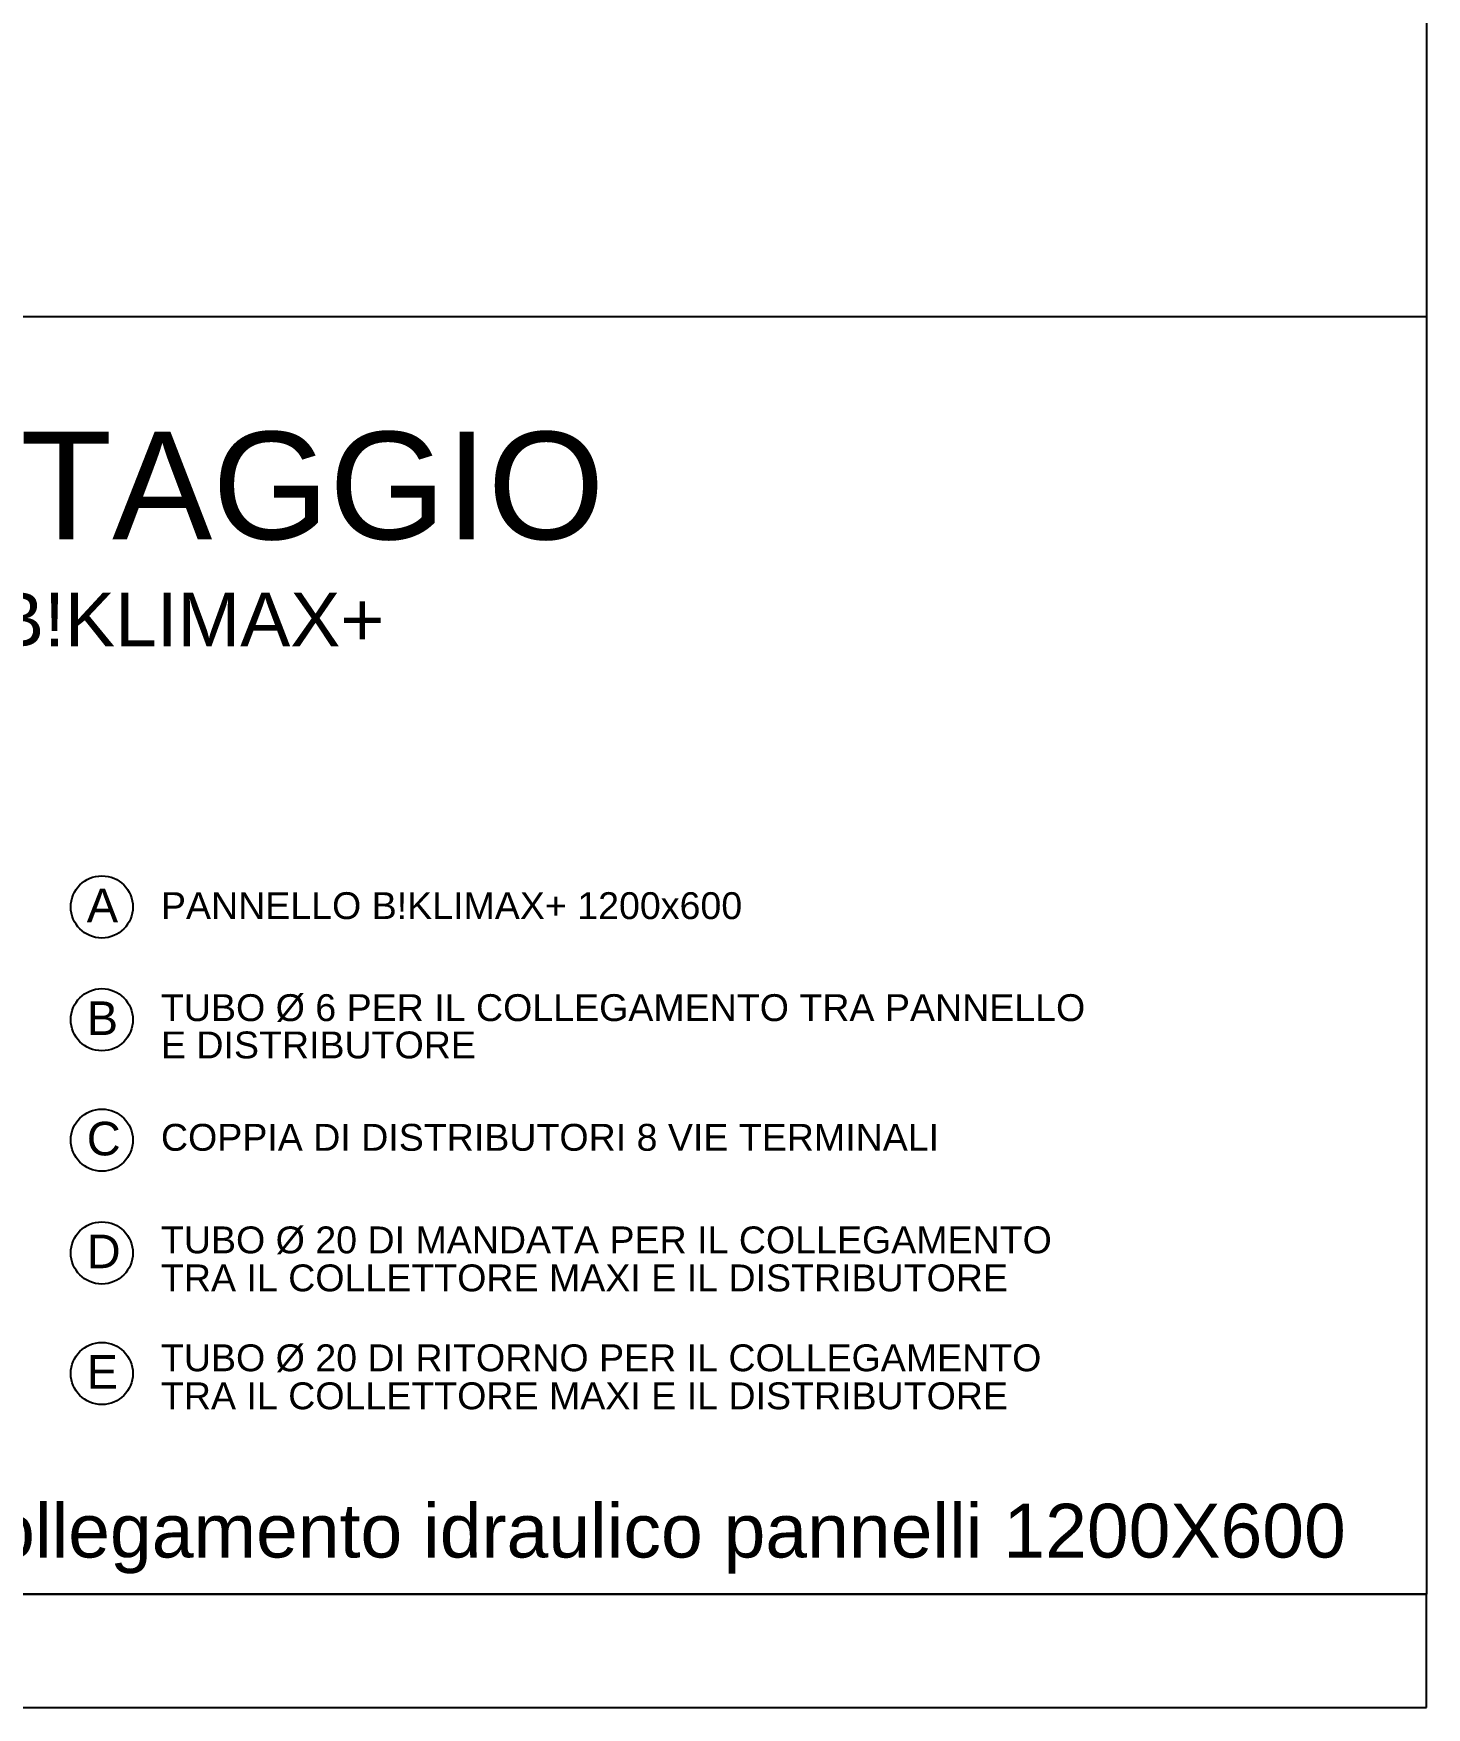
# Model space of a CAD drawing. Header units: millimetres. Extents: x 24747 to 137666, y -34589 to 43444.
# Drawn here: x 127968 to 129780, y 1832 to 4010 of the extents above; entities that cross this region are included whole.
import ezdxf

# ---------------------------------------------------------------- set-up
doc = ezdxf.new("R2010")
doc.units = ezdxf.units.MM
doc.header["$LTSCALE"] = 10
doc.layers.add('Pannelli', color=7, linetype='Continuous')
doc.styles.add('ARIAL', font='arial.ttf')

msp = doc.modelspace()

# ---------------------------------------------------------------- linework, layer by layer
at = {"layer": 'Pannelli'}
for p, q in [((129780.34747, 5304.33696), (129780.34747, 3641.92499)), ((125624.31754, 3641.92499), (129780.34747, 3641.92499)), ((125624.31754, 3641.92499), (129780.34747, 3641.92499)), ((129780.34747, 3641.92499), (129780.34747, 1979.51301)), ((125624.31754, 1979.51301), (129780.34747, 1979.51301)), ((129780.34747, 1979.51301), (125624.31754, 1979.51301)), ((129780.34747, 1832.17113), (129780.34747, 1979.51301)), ((127304.63065, 1832.17113), (129780.34747, 1832.17113))]:
    msp.add_line(p, q, dxfattribs=at)
for centre in [(128057.31535, 2873.83975), (128057.31535, 2727.07352), (128057.31535, 2570.41292), (128057.31535, 2423.64669), (128057.31535, 2266.787)]:
    msp.add_circle(centre, 40.42776, dxfattribs=at)

# ---------------------------------------------------------------- texts
at = {"layer": 'Pannelli', "style": 'ARIAL'}
for s, height, p in [('SISTEMA MONTAGGIO', 139.8595596, (126583.71345, 3352.15355)), ('PANNELLO B!KLIMAX+', 69.9297798, (127368.67294, 3212.99334)), ('A', 43.70611, (128037.68732, 2853.98345)), ('PANNELLO B!KLIMAX+ 1200x600', 34.9648899, (128134.14471, 2858.02005)), ('B', 43.70611, (128037.68732, 2707.21722)), ('TUBO %%C 6 PER IL COLLEGAMENTO TRA PANNELLO', 34.9648899, (128134.14471, 2725.32125)), ('E DISTRIBUTORE', 34.9648899, (128134.14471, 2676.78841)), ('C', 43.70611, (128037.68732, 2550.55662)), ('COPPIA DI DISTRIBUTORI 8 VIE TERMINALI', 34.9648899, (128134.14471, 2556.58336)), ('D', 43.70611, (128037.68732, 2403.79039)), ('TUBO %%C 20 DI MANDATA PER IL COLLEGAMENTO', 34.9648899, (128134.14471, 2423.12944)), ('TRA IL COLLETTORE MAXI E IL DISTRIBUTORE', 34.9648899, (128134.14471, 2373.68745)), ('E', 43.70611, (128037.68732, 2246.9307)), ('TUBO %%C 20 DI RITORNO PER IL COLLEGAMENTO', 34.9648899, (128134.14471, 2269.70173)), ('TRA IL COLLETTORE MAXI E IL DISTRIBUTORE', 34.9648899, (128134.14471, 2220.25974)), ('Esempio di collegamento idraulico pannelli 1200X600', 69.9297798, (127356.65251, 2027.32728))]:
    msp.add_text(s, height=height, dxfattribs=at).set_placement(p)

doc.saveas('drawing.dxf')
